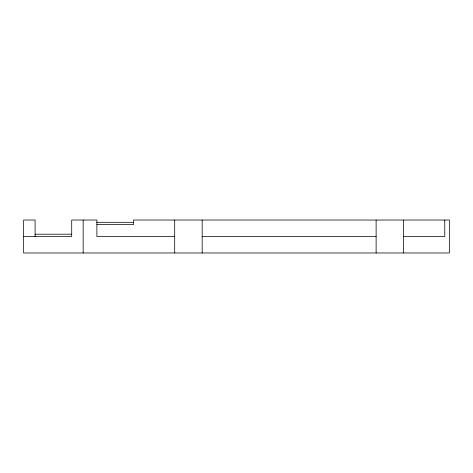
<?xml version="1.0" encoding="UTF-8"?>
<svg xmlns="http://www.w3.org/2000/svg" width="473" height="473" viewBox="0 0 473 473"><rect width="100%" height="100%" fill="white"/><g stroke="black" fill="none" stroke-linecap="round" stroke-linejoin="round"><path stroke-width="0.71" d="M96.799 222.31L133.51 222.31M96.888 224.598L133.51 224.598L133.51 220.022L449.35 220.022L449.35 252.978L23.65 252.978L23.65 220.022L35.091 220.022L35.091 236.5M35.091 234.212L71.713 234.212M23.65 236.5L71.713 236.5L71.713 220.022L96.888 220.022L96.888 236.5L174.703 236.5M202.172 236.5L376.112 236.5M403.575 236.5L444.774 236.5L444.774 220.022M403.575 220.022L403.575 252.978M376.112 220.022L376.112 252.978M202.172 220.022L202.172 252.978M174.703 220.022L174.703 252.978M83.159 220.022L83.159 252.978"/></g></svg>
